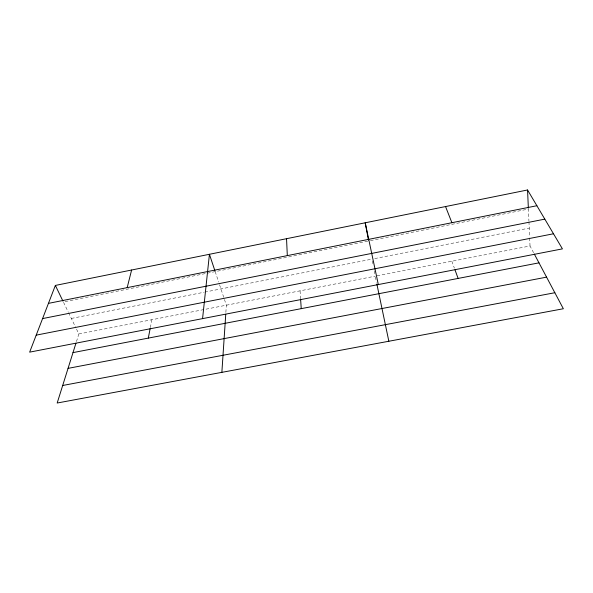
<?xml version="1.0" encoding="UTF-8"?>
<svg xmlns="http://www.w3.org/2000/svg" width="593" height="593" viewBox="0 0 593 593"><rect width="100%" height="100%" fill="white"/><g stroke="black" fill="none" stroke-linecap="round" stroke-linejoin="round"><path stroke-width="0.44" stroke-dasharray="2.96 2.22" d="M225.866 312.444L226.348 305.202L218.928 282.868M150.34 327.603L151.875 319.723M76.46 341.59L78.854 333.963L75.296 326.61M367.727 241.158L63.355 301.941L68.143 311.836M370.425 240.617L528.4 209.07L528.919 220.848M71.338 318.434L203.851 292.29M204.755 292.112L371.114 259.297M374.732 258.578L529.238 228.097M78.854 333.963L375.213 276.175M377.015 275.819L530.031 245.984L533.863 253.211M68.543 312.667L74.896 325.787M451.851 261.231L454.357 268.11M215.192 271.616L218.639 282.001M375.391 277.05L376.496 282.305M372.352 260.913L372.856 263.603M374.205 270.786L375.043 275.278M300.058 290.829L300.532 297.953M528.956 221.752L529.638 237.044M529.675 237.934L530.031 245.984"/><path stroke-width="0.89" d="M221.864 372.352L225.748 314.253M202.569 318.626L209.433 254.286L214.903 270.749M148.302 338.106L150.17 328.478M127.176 287.642L131.609 270.023M75.926 343.288L57.18 403.025L563.35 308.745L534.293 254.012M55.364 285.433L29.65 352.146L562.431 248.875L527.555 189.975L55.364 285.433L62.954 301.118M48.448 303.379L536.88 205.727M42.585 318.582L544.811 219.128M36.203 335.141L553.484 233.775M72.998 352.613L538.985 262.847M68.054 368.372L546.576 277.146M62.68 385.487L554.848 292.727M445.543 206.557L451.903 222.716M454.987 269.83L458.115 278.428M378.319 284.566L365.221 222.798L368.453 240.069M376.866 284.054L388.845 341.249M300.592 298.842L301.237 308.642M286.538 238.697L287.316 255.627M527.555 189.975L528.356 208.158"/></g></svg>
